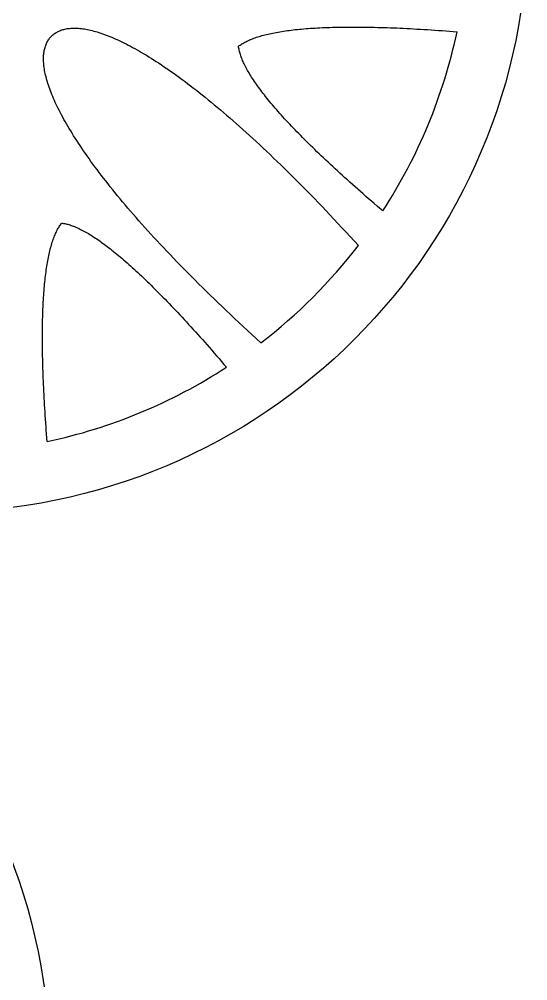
# Model space of a CAD drawing. Extents: x 19 to 387, y 10 to 286.
# Drawn here: x 343.6 to 386.6, y 68.8 to 150.1 of the extents above; entities that cross this region are included whole.
import ezdxf

# ---------------------------------------------------------------- set-up
doc = ezdxf.new("R2010")
doc.units = 0
doc.layers.get('0').update_dxf_attribs({"linetype": 'CONTINUOUS'})

msp = doc.modelspace()

# ---------------------------------------------------------------- linework, layer by layer
for points in [[(346.29, 148.717, 0), (346.349, 148.774, 0), (346.411, 148.828, 0), (346.474, 148.881, 0), (346.54, 148.93, 0), (346.609, 148.978, 0), (346.679, 149.023, 0), (346.752, 149.065, 0), (346.828, 149.105, 0), (346.905, 149.142, 0), (346.985, 149.177, 0), (347.067, 149.21, 0), (347.152, 149.24, 0), (347.238, 149.267, 0), (347.327, 149.292, 0), (347.419, 149.314, 0), (347.512, 149.334, 0), (347.608, 149.351, 0), (347.706, 149.365, 0), (347.807, 149.377, 0), (347.91, 149.386, 0), (348.015, 149.392, 0), (348.122, 149.396, 0), (348.232, 149.397, 0), (348.344, 149.395, 0), (348.458, 149.39, 0), (348.575, 149.383, 0), (348.694, 149.373, 0), (348.815, 149.359, 0), (348.939, 149.344, 0), (349.064, 149.325, 0), (349.192, 149.303, 0), (349.323, 149.278, 0), (349.456, 149.251, 0), (349.591, 149.22, 0), (349.728, 149.187, 0), (349.868, 149.151, 0), (350.01, 149.111, 0), (350.154, 149.069, 0), (350.3, 149.023, 0), (350.449, 148.975, 0), (350.6, 148.923, 0), (350.754, 148.869, 0), (350.909, 148.811, 0), (351.068, 148.75, 0), (351.228, 148.686, 0), (351.391, 148.619, 0), (351.556, 148.549, 0), (351.723, 148.475, 0), (351.892, 148.398, 0), (352.064, 148.318, 0), (352.238, 148.235, 0), (352.415, 148.149, 0), (352.594, 148.059, 0), (352.775, 147.966, 0), (352.958, 147.869, 0), (353.144, 147.77, 0), (353.332, 147.667, 0), (353.522, 147.56, 0), (353.715, 147.45, 0), (353.91, 147.337, 0), (354.107, 147.22, 0), (354.307, 147.1, 0), (354.509, 146.976, 0), (354.713, 146.849, 0), (354.919, 146.718, 0), (355.128, 146.584, 0), (355.339, 146.447, 0), (355.553, 146.305, 0), (355.768, 146.16, 0), (355.986, 146.012, 0), (356.207, 145.86, 0), (356.429, 145.704, 0), (356.654, 145.545, 0), (356.882, 145.382, 0), (357.111, 145.215, 0), (357.343, 145.045, 0), (357.577, 144.87, 0), (357.814, 144.693, 0), (358.053, 144.511, 0), (358.294, 144.325, 0), (358.537, 144.136, 0), (358.783, 143.943, 0), (359.031, 143.746, 0), (359.281, 143.546, 0), (359.534, 143.341, 0), (359.789, 143.132, 0), (360.046, 142.92, 0), (360.306, 142.704, 0), (360.568, 142.483, 0), (360.832, 142.259, 0), (361.099, 142.031, 0), (361.368, 141.798, 0), (361.639, 141.562, 0), (361.913, 141.322, 0), (362.188, 141.078, 0), (362.466, 140.829, 0), (362.747, 140.577, 0), (363.03, 140.32, 0), (363.315, 140.059, 0), (363.602, 139.794, 0), (363.892, 139.525, 0), (364.184, 139.252, 0), (364.478, 138.974, 0), (364.775, 138.693, 0), (365.074, 138.407, 0), (365.375, 138.117, 0), (365.679, 137.822, 0), (365.985, 137.523, 0), (366.293, 137.22, 0), (366.604, 136.913, 0), (366.917, 136.601, 0), (367.232, 136.285, 0), (367.549, 135.964, 0), (367.869, 135.64, 0), (368.191, 135.31, 0), (368.516, 134.976, 0), (368.843, 134.638, 0), (369.172, 134.295, 0), (369.503, 133.948, 0), (369.837, 133.597, 0), (370.173, 133.24, 0), (370.511, 132.879, 0), (370.852, 132.514, 0), (371.195, 132.144, 0), (371.541, 131.77, 0), (371.888, 131.39, 0), (372.238, 131.007, 0)], [(362.102, 147.863, 0), (362.17, 147.914, 0), (362.24, 147.964, 0), (362.313, 148.013, 0), (362.388, 148.062, 0), (362.466, 148.109, 0), (362.547, 148.156, 0), (362.631, 148.202, 0), (362.717, 148.247, 0), (362.806, 148.292, 0), (362.898, 148.335, 0), (362.992, 148.378, 0), (363.089, 148.42, 0), (363.189, 148.461, 0), (363.292, 148.502, 0), (363.397, 148.541, 0), (363.505, 148.58, 0), (363.615, 148.618, 0), (363.729, 148.655, 0), (363.845, 148.691, 0), (363.964, 148.727, 0), (364.085, 148.762, 0), (364.209, 148.796, 0), (364.336, 148.829, 0), (364.466, 148.861, 0), (364.598, 148.893, 0), (364.733, 148.923, 0), (364.871, 148.953, 0), (365.011, 148.982, 0), (365.154, 149.01, 0), (365.3, 149.038, 0), (365.449, 149.065, 0), (365.6, 149.09, 0), (365.754, 149.115, 0), (365.911, 149.14, 0), (366.07, 149.163, 0), (366.232, 149.186, 0), (366.397, 149.208, 0), (366.564, 149.229, 0), (366.734, 149.249, 0), (366.907, 149.268, 0), (367.083, 149.287, 0), (367.261, 149.304, 0), (367.442, 149.321, 0), (367.626, 149.338, 0), (367.813, 149.353, 0), (368.002, 149.368, 0), (368.194, 149.381, 0), (368.388, 149.394, 0), (368.585, 149.406, 0), (368.785, 149.418, 0), (368.988, 149.428, 0), (369.193, 149.438, 0), (369.401, 149.447, 0), (369.612, 149.455, 0), (369.826, 149.462, 0), (370.042, 149.469, 0), (370.261, 149.474, 0), (370.483, 149.479, 0), (370.707, 149.483, 0), (370.934, 149.486, 0), (371.164, 149.489, 0), (371.396, 149.49, 0), (371.631, 149.491, 0), (371.869, 149.491, 0), (372.11, 149.49, 0), (372.353, 149.489, 0), (372.599, 149.486, 0), (372.848, 149.483, 0), (373.099, 149.479, 0), (373.353, 149.474, 0), (373.61, 149.469, 0), (373.87, 149.462, 0), (374.132, 149.455, 0), (374.397, 149.447, 0), (374.664, 149.438, 0), (374.935, 149.428, 0), (375.208, 149.418, 0), (375.483, 149.407, 0), (375.762, 149.394, 0), (376.043, 149.382, 0), (376.327, 149.368, 0), (376.614, 149.353, 0), (376.903, 149.338, 0), (377.195, 149.322, 0), (377.49, 149.305, 0), (377.787, 149.287, 0), (378.087, 149.269, 0), (378.39, 149.249, 0), (378.695, 149.229, 0), (379.004, 149.208, 0), (379.315, 149.186, 0), (379.628, 149.164, 0), (379.945, 149.14, 0), (380.264, 149.116, 0), (380.586, 149.091, 0)], [(364.001, 122.769, 0), (363.617, 123.119, 0), (363.238, 123.467, 0), (362.863, 123.812, 0), (362.493, 124.155, 0), (362.128, 124.496, 0), (361.767, 124.834, 0), (361.411, 125.17, 0), (361.059, 125.504, 0), (360.712, 125.835, 0), (360.369, 126.165, 0), (360.031, 126.491, 0), (359.697, 126.816, 0), (359.368, 127.138, 0), (359.043, 127.458, 0), (358.722, 127.775, 0), (358.406, 128.091, 0), (358.094, 128.403, 0), (357.787, 128.714, 0), (357.484, 129.022, 0), (357.185, 129.328, 0), (356.891, 129.632, 0), (356.6, 129.933, 0), (356.314, 130.232, 0), (356.033, 130.529, 0), (355.755, 130.823, 0), (355.482, 131.115, 0), (355.213, 131.405, 0), (354.948, 131.692, 0), (354.687, 131.977, 0), (354.431, 132.26, 0), (354.178, 132.541, 0), (353.93, 132.819, 0), (353.685, 133.095, 0), (353.445, 133.368, 0), (353.209, 133.639, 0), (352.976, 133.908, 0), (352.748, 134.175, 0), (352.524, 134.439, 0), (352.304, 134.701, 0), (352.087, 134.961, 0), (351.875, 135.218, 0), (351.666, 135.473, 0), (351.462, 135.726, 0), (351.261, 135.976, 0), (351.064, 136.224, 0), (350.871, 136.47, 0), (350.682, 136.713, 0), (350.496, 136.955, 0), (350.315, 137.193, 0), (350.137, 137.43, 0), (349.963, 137.664, 0), (349.792, 137.896, 0), (349.625, 138.126, 0), (349.462, 138.353, 0), (349.303, 138.578, 0), (349.147, 138.8, 0), (348.995, 139.021, 0), (348.847, 139.239, 0), (348.702, 139.455, 0), (348.561, 139.668, 0), (348.423, 139.879, 0), (348.289, 140.088, 0), (348.158, 140.294, 0), (348.031, 140.499, 0), (347.907, 140.7, 0), (347.787, 140.9, 0), (347.67, 141.097, 0), (347.557, 141.292, 0), (347.447, 141.485, 0), (347.341, 141.675, 0), (347.238, 141.863, 0), (347.138, 142.049, 0), (347.041, 142.232, 0), (346.948, 142.413, 0), (346.858, 142.592, 0), (346.772, 142.769, 0), (346.689, 142.943, 0), (346.609, 143.115, 0), (346.532, 143.284, 0), (346.459, 143.452, 0), (346.388, 143.617, 0), (346.321, 143.779, 0), (346.257, 143.94, 0), (346.196, 144.098, 0), (346.138, 144.253, 0), (346.084, 144.407, 0), (346.032, 144.558, 0), (345.984, 144.707, 0), (345.938, 144.853, 0), (345.896, 144.998, 0), (345.857, 145.14, 0), (345.82, 145.279, 0), (345.787, 145.417, 0), (345.756, 145.552, 0), (345.729, 145.684, 0), (345.704, 145.815, 0), (345.682, 145.943, 0), (345.664, 146.069, 0), (345.648, 146.192, 0), (345.635, 146.313, 0), (345.624, 146.432, 0), (345.617, 146.549, 0), (345.612, 146.663, 0), (345.61, 146.775, 0), (345.611, 146.885, 0), (345.615, 146.992, 0), (345.621, 147.097, 0), (345.63, 147.2, 0), (345.642, 147.301, 0), (345.656, 147.399, 0), (345.673, 147.495, 0), (345.693, 147.589, 0), (345.715, 147.68, 0), (345.74, 147.769, 0), (345.767, 147.856, 0), (345.797, 147.94, 0), (345.83, 148.022, 0), (345.865, 148.102, 0), (345.902, 148.18, 0), (345.942, 148.255, 0), (345.985, 148.328, 0), (346.03, 148.398, 0), (346.077, 148.467, 0), (346.127, 148.533, 0), (346.179, 148.596, 0), (346.233, 148.658, 0), (346.29, 148.717, 0)], [(374.303, 133.925, 0), (374.058, 134.135, 0), (373.816, 134.343, 0), (373.575, 134.55, 0), (373.338, 134.756, 0), (373.102, 134.961, 0), (372.869, 135.164, 0), (372.639, 135.366, 0), (372.411, 135.566, 0), (372.186, 135.765, 0), (371.963, 135.963, 0), (371.743, 136.159, 0), (371.525, 136.354, 0), (371.309, 136.548, 0), (371.097, 136.74, 0), (370.886, 136.931, 0), (370.678, 137.121, 0), (370.473, 137.309, 0), (370.27, 137.496, 0), (370.069, 137.682, 0), (369.871, 137.866, 0), (369.676, 138.049, 0), (369.483, 138.231, 0), (369.292, 138.411, 0), (369.104, 138.59, 0), (368.918, 138.768, 0), (368.735, 138.944, 0), (368.555, 139.119, 0), (368.377, 139.293, 0), (368.201, 139.465, 0), (368.028, 139.636, 0), (367.857, 139.805, 0), (367.689, 139.974, 0), (367.523, 140.14, 0), (367.36, 140.306, 0), (367.199, 140.47, 0), (367.041, 140.633, 0), (366.885, 140.794, 0), (366.732, 140.955, 0), (366.581, 141.113, 0), (366.433, 141.271, 0), (366.287, 141.427, 0), (366.144, 141.582, 0), (366.003, 141.735, 0), (365.864, 141.887, 0), (365.729, 142.038, 0), (365.595, 142.187, 0), (365.464, 142.335, 0), (365.336, 142.482, 0), (365.21, 142.627, 0), (365.086, 142.772, 0), (364.965, 142.914, 0), (364.847, 143.056, 0), (364.731, 143.196, 0), (364.617, 143.334, 0), (364.506, 143.472, 0), (364.398, 143.607, 0), (364.292, 143.742, 0), (364.188, 143.875, 0), (364.087, 144.007, 0), (363.988, 144.138, 0), (363.892, 144.267, 0), (363.799, 144.395, 0), (363.708, 144.522, 0), (363.619, 144.647, 0), (363.533, 144.771, 0), (363.449, 144.893, 0), (363.368, 145.015, 0), (363.289, 145.134, 0), (363.213, 145.253, 0), (363.139, 145.37, 0), (363.068, 145.486, 0), (362.999, 145.6, 0), (362.933, 145.714, 0), (362.869, 145.825, 0), (362.807, 145.936, 0), (362.749, 146.045, 0), (362.692, 146.153, 0), (362.638, 146.259, 0), (362.587, 146.364, 0), (362.538, 146.468, 0), (362.492, 146.57, 0), (362.448, 146.671, 0), (362.406, 146.771, 0), (362.367, 146.869, 0), (362.331, 146.966, 0), (362.297, 147.062, 0), (362.265, 147.156, 0), (362.236, 147.249, 0), (362.21, 147.341, 0), (362.185, 147.431, 0), (362.164, 147.52, 0), (362.145, 147.608, 0), (362.128, 147.694, 0), (362.114, 147.779, 0), (362.102, 147.863, 0)], [(345.916, 114.422, 0), (345.891, 114.743, 0), (345.867, 115.062, 0), (345.844, 115.379, 0), (345.821, 115.692, 0), (345.799, 116.003, 0), (345.778, 116.312, 0), (345.758, 116.617, 0), (345.739, 116.92, 0), (345.72, 117.22, 0), (345.702, 117.518, 0), (345.685, 117.812, 0), (345.669, 118.104, 0), (345.654, 118.394, 0), (345.639, 118.68, 0), (345.626, 118.964, 0), (345.613, 119.245, 0), (345.601, 119.524, 0), (345.589, 119.799, 0), (345.579, 120.073, 0), (345.569, 120.343, 0), (345.56, 120.61, 0), (345.552, 120.875, 0), (345.545, 121.138, 0), (345.538, 121.397, 0), (345.533, 121.654, 0), (345.528, 121.908, 0), (345.524, 122.159, 0), (345.521, 122.408, 0), (345.518, 122.654, 0), (345.517, 122.897, 0), (345.516, 123.138, 0), (345.516, 123.376, 0), (345.517, 123.611, 0), (345.518, 123.843, 0), (345.521, 124.073, 0), (345.524, 124.3, 0), (345.528, 124.525, 0), (345.533, 124.746, 0), (345.539, 124.965, 0), (345.545, 125.181, 0), (345.552, 125.395, 0), (345.56, 125.606, 0), (345.569, 125.814, 0), (345.579, 126.019, 0), (345.59, 126.222, 0), (345.601, 126.422, 0), (345.613, 126.619, 0), (345.626, 126.814, 0), (345.64, 127.005, 0), (345.654, 127.195, 0), (345.67, 127.381, 0), (345.686, 127.565, 0), (345.703, 127.746, 0), (345.72, 127.924, 0), (345.739, 128.1, 0), (345.758, 128.273, 0), (345.779, 128.443, 0), (345.8, 128.61, 0), (345.821, 128.775, 0), (345.844, 128.937, 0), (345.867, 129.097, 0), (345.892, 129.253, 0), (345.917, 129.407, 0), (345.943, 129.558, 0), (345.969, 129.707, 0), (345.997, 129.853, 0), (346.025, 129.996, 0), (346.054, 130.136, 0), (346.084, 130.274, 0), (346.115, 130.409, 0), (346.146, 130.541, 0), (346.178, 130.671, 0), (346.212, 130.798, 0), (346.245, 130.922, 0), (346.28, 131.044, 0), (346.316, 131.162, 0), (346.352, 131.278, 0), (346.389, 131.392, 0), (346.427, 131.502, 0), (346.466, 131.61, 0), (346.506, 131.716, 0), (346.546, 131.818, 0), (346.587, 131.918, 0), (346.629, 132.015, 0), (346.672, 132.11, 0), (346.715, 132.201, 0), (346.76, 132.29, 0), (346.805, 132.377, 0), (346.851, 132.46, 0), (346.898, 132.541, 0), (346.946, 132.619, 0), (346.994, 132.695, 0), (347.043, 132.767, 0), (347.093, 132.837, 0), (347.144, 132.905, 0)], [(347.144, 132.905, 0), (347.228, 132.893, 0), (347.313, 132.879, 0), (347.399, 132.862, 0), (347.487, 132.843, 0), (347.576, 132.822, 0), (347.666, 132.798, 0), (347.758, 132.771, 0), (347.851, 132.742, 0), (347.945, 132.711, 0), (348.041, 132.676, 0), (348.138, 132.64, 0), (348.236, 132.601, 0), (348.336, 132.56, 0), (348.437, 132.516, 0), (348.539, 132.469, 0), (348.643, 132.42, 0), (348.748, 132.369, 0), (348.855, 132.315, 0), (348.962, 132.259, 0), (349.071, 132.2, 0), (349.182, 132.138, 0), (349.294, 132.075, 0), (349.407, 132.008, 0), (349.521, 131.939, 0), (349.637, 131.868, 0), (349.754, 131.794, 0), (349.873, 131.718, 0), (349.993, 131.639, 0), (350.114, 131.558, 0), (350.236, 131.475, 0), (350.36, 131.388, 0), (350.485, 131.3, 0), (350.612, 131.208, 0), (350.74, 131.115, 0), (350.869, 131.019, 0), (351, 130.92, 0), (351.132, 130.819, 0), (351.265, 130.715, 0), (351.4, 130.609, 0), (351.536, 130.501, 0), (351.673, 130.39, 0), (351.812, 130.276, 0), (351.952, 130.16, 0), (352.093, 130.042, 0), (352.236, 129.921, 0), (352.38, 129.797, 0), (352.525, 129.671, 0), (352.672, 129.543, 0), (352.82, 129.412, 0), (352.969, 129.279, 0), (353.12, 129.143, 0), (353.272, 129.004, 0), (353.425, 128.863, 0), (353.58, 128.72, 0), (353.736, 128.574, 0), (353.894, 128.426, 0), (354.053, 128.275, 0), (354.213, 128.122, 0), (354.374, 127.966, 0), (354.537, 127.808, 0), (354.701, 127.647, 0), (354.867, 127.484, 0), (355.034, 127.318, 0), (355.202, 127.15, 0), (355.371, 126.979, 0), (355.542, 126.806, 0), (355.715, 126.631, 0), (355.888, 126.452, 0), (356.063, 126.272, 0), (356.239, 126.089, 0), (356.417, 125.903, 0), (356.596, 125.715, 0), (356.776, 125.525, 0), (356.958, 125.331, 0), (357.141, 125.136, 0), (357.325, 124.938, 0), (357.511, 124.737, 0), (357.698, 124.534, 0), (357.886, 124.329, 0), (358.076, 124.121, 0), (358.267, 123.911, 0), (358.459, 123.698, 0), (358.653, 123.482, 0), (358.848, 123.264, 0), (359.044, 123.044, 0), (359.242, 122.821, 0), (359.441, 122.596, 0), (359.642, 122.368, 0), (359.843, 122.138, 0), (360.047, 121.905, 0), (360.251, 121.67, 0), (360.457, 121.432, 0), (360.664, 121.192, 0), (360.872, 120.949, 0), (361.082, 120.704, 0)]]:
    msp.add_polyline3d(points)
for centre in [(336.567, 158.44), (296.169, 61.202)]:
    msp.add_circle(centre, 50)
for start, end in [(326.99058, 348.00942), (307.56263, 322.43737), (281.99058, 303.00942)]:
    msp.add_arc((336.567, 158.44), 45, start, end)

doc.saveas('drawing.dxf')
